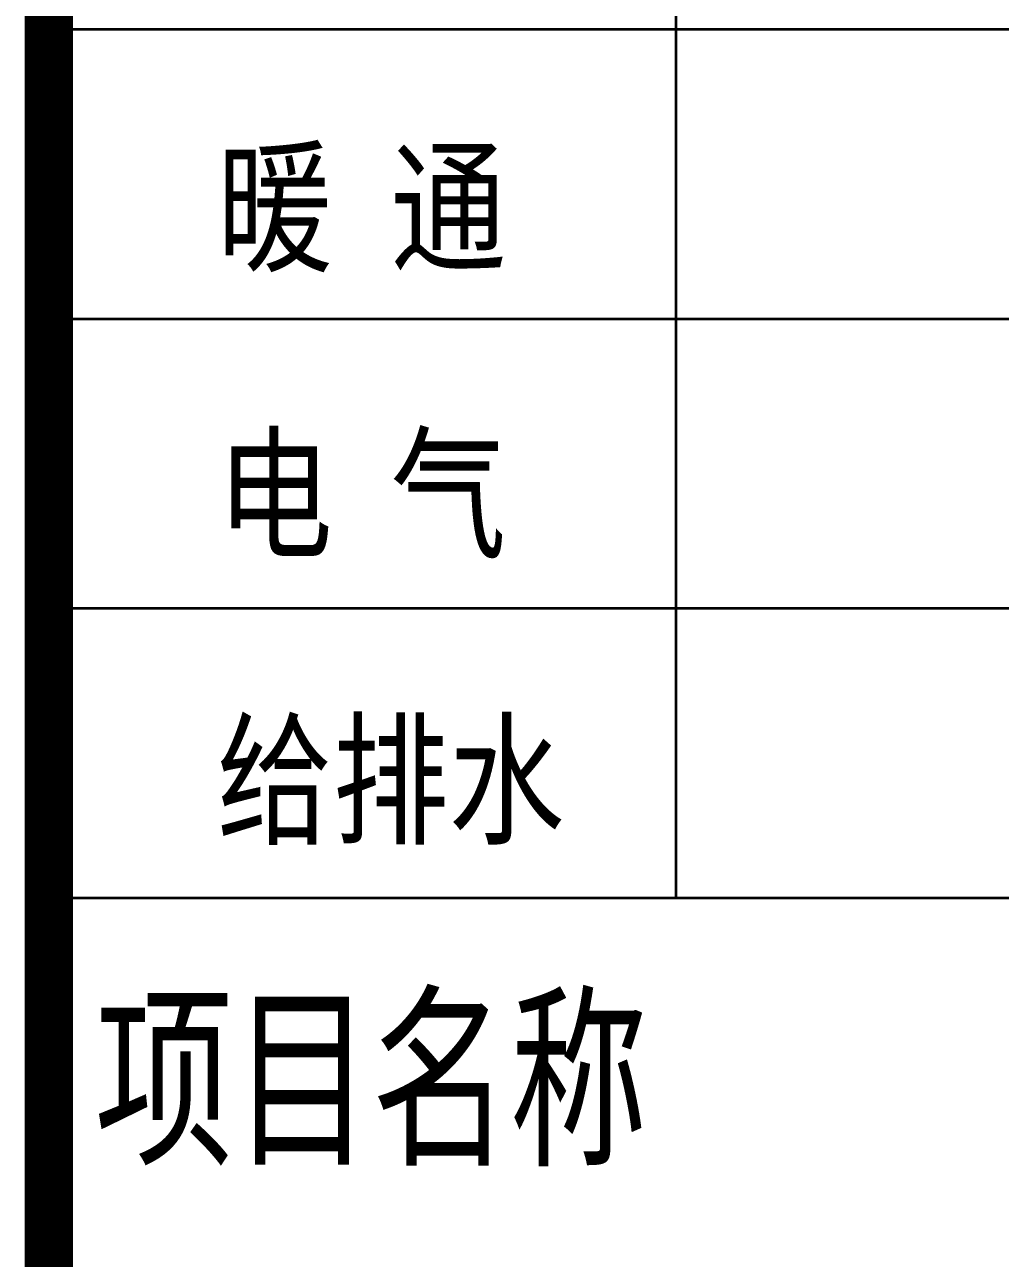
# Model space of a CAD drawing. Header units: millimetres. Extents: x 500457 to 783861, y -293369 to -162148.
# Drawn here: x 776313 to 779345, y -244612 to -240776 of the extents above; entities that cross this region are included whole.
import ezdxf

# ---------------------------------------------------------------- set-up
doc = ezdxf.new("R2010")
doc.units = ezdxf.units.MM
doc.header["$LTSCALE"] = 1000
doc.layers.add('WALL', color=255, linetype='Continuous')
doc.layers.add('图框', color=4, linetype='Continuous', lineweight=35)
doc.styles.add('-黑体', font='simhei.ttf', dxfattribs={"width": 0.8})

# ---------------------------------------------------------------- blocks, each defined once
blk = doc.blocks.new('A$Cbb3eaced')
at = {"layer": '图框', "const_width": 150}
blk.add_lwpolyline([(-5972.7, 0), (-5972.7, -86100)], dxfattribs=at)
blk = doc.blocks.new('A$C57a0c051')
at = {"layer": '图框', "linetype": 'Continuous'}
blk.add_line((1950, -27300), (1950, -20100), dxfattribs=at)
at = {"layer": '图框', "color": 4}
for p, q in [((0, -24600), (6000, -24600)), ((0, -25500), (6000, -25500)), ((0, -26400), (6000, -26400)), ((0, -27300), (6000, -27300))]:
    blk.add_line(p, q, dxfattribs=at)
at = {"layer": '图框', "style": '-黑体'}
for s, height, width, p in [('暖 通', 330, 0.8, (522.1, -25318.4)), ('电 气', 330, 0.8, (522.1, -26209.4)), ('给排水', 330, 0.8, (522.1, -27098.9)), ('项目名称', 450, 0.7, (143.3, -28085))]:
    blk.add_text(s, height=height, dxfattribs=dict(at, width=width)).set_placement(p)

msp = doc.modelspace()

# ---------------------------------------------------------------- block references
at = {"layer": 'WALL', "color": 0}
for name, p in [('A$Cbb3eaced', (782360.9, -171640.7)), ('A$C57a0c051', (776388.2, -216190.7))]:
    msp.add_blockref(name, p, dxfattribs=at)

doc.saveas('drawing.dxf')
